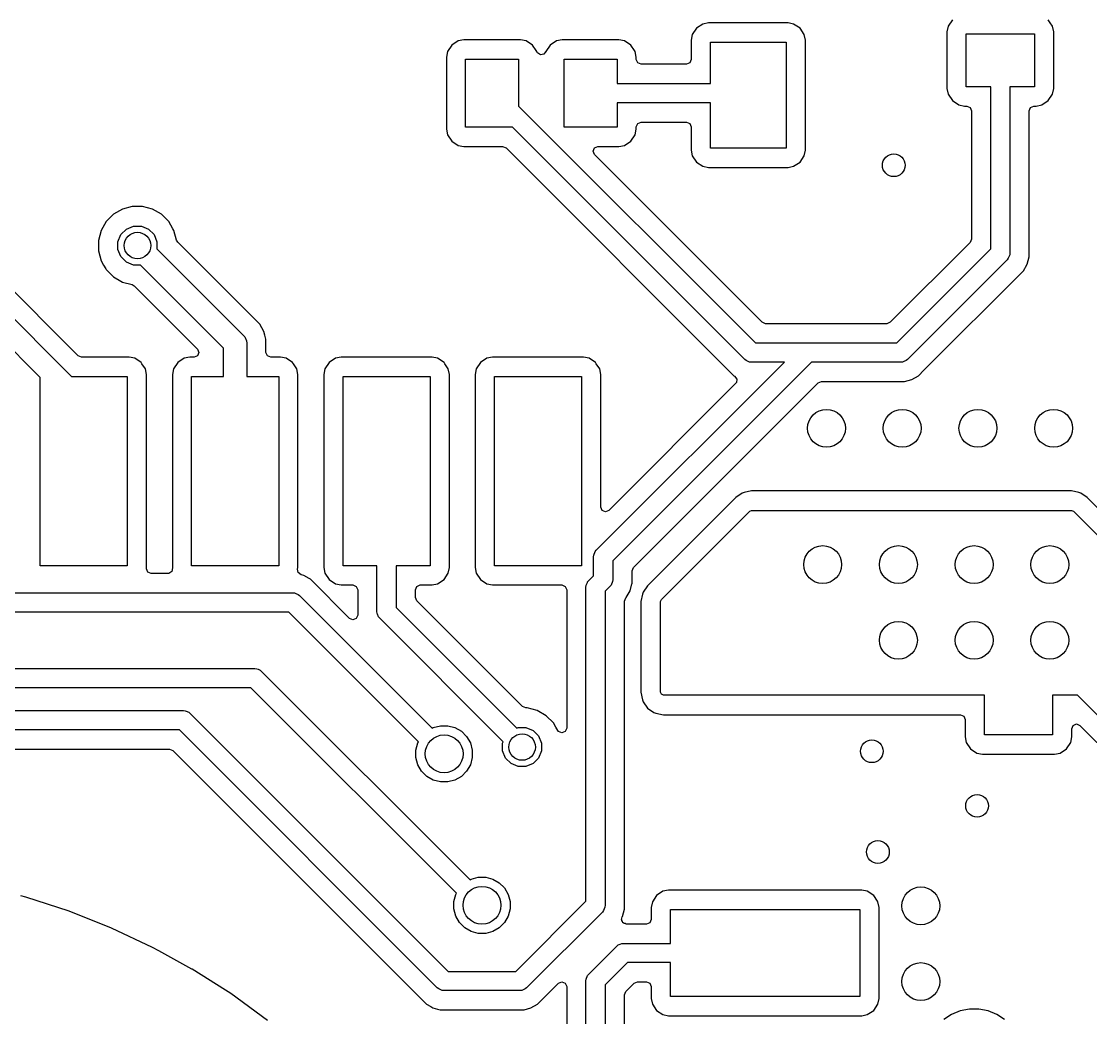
# Model space of a CAD drawing. Extents: x 97 to 200, y -158 to -52.
# Drawn here: x 141.67 to 155.79, y -74.89 to -61.73 of the extents above; entities that cross this region are included whole.
import ezdxf

# ---------------------------------------------------------------- set-up
doc = ezdxf.new("R2010")
doc.units = 0
doc.layers.add('BLACK', color=7, linetype='CONTINUOUS')

msp = doc.modelspace()

# ---------------------------------------------------------------- linework, layer by layer
at = {"layer": 'BLACK', "linetype": 'CONTINUOUS'}
for p, q in [((153.963615, -61.709115), (153.907366, -61.793297)), ((155.257378, -61.749215), (155.230584, -61.709115)), ((150.584615, -61.820115), (150.528366, -61.904297)), ((150.668796, -61.763867), (150.584615, -61.820115)), ((150.6688, -61.763865), (150.668796, -61.763867)), ((150.743031, -61.749101), (150.6688, -61.763865)), ((150.743035, -61.7491), (150.743031, -61.749101)), ((151.793167, -61.7491), (150.743035, -61.7491)), ((151.8674, -61.763865), (151.793167, -61.7491)), ((151.867402, -61.763866), (151.8674, -61.763865)), ((151.951584, -61.820115), (151.867402, -61.763866)), ((152.00651, -61.902317), (151.951584, -61.820115)), ((153.907365, -61.793299), (153.8926, -61.867532)), ((153.907366, -61.793297), (153.907365, -61.793299)), ((155.286834, -61.793299), (155.257378, -61.749215)), ((155.301599, -61.867534), (155.286834, -61.793299)), ((147.435796, -61.987867), (147.351615, -62.044115)), ((147.4358, -61.987865), (147.435796, -61.987867)), ((147.510031, -61.973101), (147.4358, -61.987865)), ((147.510035, -61.9731), (147.510031, -61.973101)), ((148.260167, -61.9731), (147.510035, -61.9731)), ((148.3344, -61.987865), (148.260167, -61.9731)), ((148.334402, -61.987866), (148.3344, -61.987865)), ((148.418584, -62.044115), (148.334402, -61.987866)), ((148.735796, -61.987867), (148.651615, -62.044115)), ((148.7358, -61.987865), (148.735796, -61.987867)), ((148.810031, -61.973101), (148.7358, -61.987865)), ((148.810035, -61.9731), (148.810031, -61.973101)), ((149.560167, -61.9731), (148.810035, -61.9731)), ((149.6344, -61.987865), (149.560167, -61.9731)), ((149.634402, -61.987866), (149.6344, -61.987865)), ((149.718584, -62.044115), (149.634402, -61.987866)), ((150.528365, -61.904299), (150.5136, -61.978532)), ((150.5136, -61.978532), (150.5136, -62.2336)), ((150.528366, -61.904297), (150.528365, -61.904299)), ((152.007834, -61.904299), (152.00651, -61.902317)), ((152.022599, -61.978534), (152.007834, -61.904299)), ((152.0226, -63.428667), (152.022599, -61.978534)), ((153.8926, -61.867532), (153.8926, -62.617664)), ((154.1471, -62.5926), (154.1471, -61.8926)), ((154.1471, -61.8926), (155.0471, -61.8926)), ((155.0471, -61.8926), (155.0471, -62.5926)), ((155.3016, -62.617667), (155.301599, -61.867534)), ((147.295365, -62.128299), (147.2806, -62.202532)), ((147.295366, -62.128297), (147.295365, -62.128299)), ((147.351615, -62.044115), (147.295366, -62.128297)), ((148.464757, -62.113218), (148.418584, -62.044115)), ((148.474834, -62.128299), (148.464757, -62.113218)), ((148.474834, -62.1283), (148.474834, -62.128299)), ((148.477188, -62.133984), (148.474834, -62.1283)), ((148.478142, -62.133588), (148.477188, -62.133984)), ((148.483096, -62.145582), (148.478142, -62.133588)), ((148.589982, -62.13273), (148.569768, -62.162916)), ((148.593011, -62.133985), (148.589982, -62.13273)), ((148.595366, -62.128297), (148.593011, -62.133985)), ((148.651615, -62.044115), (148.595366, -62.128297)), ((149.764757, -62.113218), (149.718584, -62.044115)), ((149.774834, -62.128299), (149.764757, -62.113218)), ((149.789599, -62.202533), (149.774834, -62.128299)), ((150.7681, -62.5506), (150.7681, -62.0036)), ((150.7681, -62.0036), (151.7681, -62.0036)), ((151.7681, -62.0036), (151.7681, -63.4036)), ((147.2806, -62.202532), (147.2806, -63.152664)), ((147.5351, -63.1276), (147.5351, -62.2276)), ((147.5351, -62.2276), (148.2351, -62.2276)), ((148.2351, -62.2276), (148.2351, -62.847994)), ((148.522842, -62.172199), (148.483096, -62.145582)), ((148.569768, -62.162916), (148.522842, -62.172199)), ((148.8351, -63.1276), (148.8351, -62.2276)), ((148.8351, -62.2276), (149.5351, -62.2276)), ((149.5351, -62.2276), (149.5351, -62.5506)), ((149.789599, -62.202535), (149.789599, -62.202533)), ((149.789599, -62.2336), (149.789599, -62.202535)), ((149.807905, -62.277794), (149.789599, -62.2336)), ((150.5136, -62.2336), (150.495294, -62.277794)), ((149.852099, -62.2961), (149.807905, -62.277794)), ((150.4511, -62.2961), (149.852099, -62.2961)), ((150.495294, -62.277794), (150.4511, -62.2961)), ((149.5351, -62.5506), (150.7681, -62.5506)), ((153.8926, -62.617664), (153.892601, -62.617668)), ((153.892601, -62.617668), (153.907365, -62.691899)), ((153.907365, -62.691899), (153.907367, -62.691903)), ((153.907367, -62.691903), (153.963615, -62.776084)), ((154.4701, -62.5926), (154.1471, -62.5926)), ((154.4701, -64.734994), (154.4701, -62.5926)), ((155.0471, -62.5926), (154.7241, -62.5926)), ((154.7241, -62.5926), (154.7241, -64.7876)), ((155.230584, -62.776084), (155.286834, -62.691901)), ((155.286834, -62.691901), (155.3016, -62.617667)), ((150.7681, -62.8046), (149.5351, -62.8046)), ((149.5351, -62.8046), (149.5351, -63.1276)), ((150.7681, -63.4036), (150.7681, -62.8046)), ((153.963615, -62.776084), (154.047797, -62.832333)), ((154.047797, -62.832333), (154.047799, -62.832334)), ((154.047799, -62.832334), (154.122033, -62.8471)), ((155.072166, -62.847099), (155.146401, -62.832334)), ((155.146401, -62.832334), (155.230584, -62.776084)), ((148.2351, -62.847994), (151.363705, -65.9766)), ((154.122033, -62.8471), (154.153099, -62.847099)), ((154.153099, -62.847099), (154.197293, -62.865404)), ((154.197293, -62.865404), (154.2156, -62.909597)), ((154.2156, -62.909597), (154.2156, -64.603689)), ((154.9786, -62.909599), (154.996906, -62.865405)), ((154.9786, -64.837825), (154.9786, -62.909599)), ((154.996906, -62.865405), (155.0411, -62.847099)), ((155.0411, -62.847099), (155.072165, -62.847099)), ((155.072165, -62.847099), (155.072166, -62.847099)), ((149.7896, -63.1216), (149.807906, -63.077406)), ((149.7896, -63.152667), (149.7896, -63.1216)), ((149.807906, -63.077406), (149.8521, -63.0591)), ((149.8521, -63.0591), (150.451101, -63.0591)), ((150.451101, -63.0591), (150.495295, -63.077406)), ((150.495295, -63.077406), (150.513601, -63.1216)), ((150.513601, -63.1216), (150.513601, -63.428668)), ((147.2806, -63.152664), (147.280601, -63.152668)), ((147.280601, -63.152668), (147.295365, -63.226899)), ((147.295365, -63.226899), (147.295367, -63.226903)), ((147.295367, -63.226903), (147.351615, -63.311084)), ((148.155494, -63.1276), (147.5351, -63.1276)), ((151.221298, -66.193403), (148.155494, -63.1276)), ((149.5351, -63.1276), (148.8351, -63.1276)), ((149.718584, -63.311084), (149.774834, -63.226901)), ((149.774834, -63.226901), (149.7896, -63.152667)), ((147.351615, -63.311084), (147.435797, -63.367333)), ((147.435797, -63.367333), (147.435799, -63.367334)), ((147.435799, -63.367334), (147.510033, -63.3821)), ((147.510033, -63.3821), (148.024188, -63.382099)), ((148.024188, -63.382099), (148.068382, -63.400405)), ((148.068382, -63.400405), (151.076847, -66.408871)), ((149.21751, -63.444599), (149.235816, -63.400405)), ((149.235816, -63.400405), (149.28001, -63.382099)), ((149.28001, -63.382099), (149.560165, -63.382099)), ((149.560165, -63.382099), (149.560166, -63.382099)), ((149.560166, -63.382099), (149.634401, -63.367334)), ((149.634401, -63.367334), (149.718584, -63.311084)), ((151.7681, -63.4036), (150.7681, -63.4036)), ((149.235816, -63.488793), (149.21751, -63.444599)), ((151.450817, -65.703794), (149.235816, -63.488793)), ((150.513601, -63.428668), (150.528365, -63.502899)), ((150.528365, -63.502899), (150.528367, -63.502903)), ((150.528367, -63.502903), (150.584615, -63.587084)), ((151.951584, -63.587084), (152.007834, -63.502901)), ((152.007834, -63.502901), (152.0226, -63.428667)), ((150.584615, -63.587084), (150.668797, -63.643333)), ((150.668797, -63.643333), (150.668799, -63.643334)), ((150.668799, -63.643334), (150.743033, -63.6581)), ((150.743033, -63.6581), (151.793166, -63.658099)), ((151.793166, -63.658099), (151.867401, -63.643334)), ((151.867401, -63.643334), (151.951584, -63.587084)), ((142.418738, -66.145794), (140.387344, -64.1144)), ((143.001546, -64.208332), (142.883653, -64.276398)), ((143.001548, -64.208332), (143.001546, -64.208332)), ((143.133031, -64.1731), (143.001548, -64.208332)), ((143.133036, -64.1731), (143.133031, -64.1731)), ((143.269164, -64.1731), (143.133036, -64.1731)), ((143.269168, -64.1731), (143.269164, -64.1731)), ((143.400652, -64.208332), (143.269168, -64.1731)), ((143.400653, -64.208332), (143.400652, -64.208332)), ((143.400654, -64.208333), (143.400653, -64.208332)), ((143.518545, -64.276397), (143.400654, -64.208333)), ((140.245263, -64.332237), (142.331626, -66.4186)), ((142.787398, -64.372653), (142.719332, -64.490546)), ((142.787401, -64.372649), (142.787398, -64.372653)), ((142.883649, -64.276401), (142.787401, -64.372649)), ((142.883653, -64.276398), (142.883649, -64.276401)), ((143.518546, -64.276398), (143.518545, -64.276397)), ((143.51855, -64.276401), (143.518546, -64.276398)), ((143.614798, -64.372649), (143.51855, -64.276401)), ((143.614801, -64.372653), (143.614798, -64.372649)), ((143.614803, -64.372655), (143.614801, -64.372653)), ((143.66967, -64.467688), (143.614803, -64.372655)), ((142.719332, -64.490548), (142.6841, -64.622031)), ((142.719332, -64.490546), (142.719332, -64.490548)), ((142.982839, -64.544263), (143.055263, -64.471839)), ((143.055263, -64.471839), (143.149889, -64.432644)), ((143.149889, -64.432644), (143.252311, -64.432644)), ((143.252311, -64.432644), (143.346937, -64.471839)), ((143.346937, -64.471839), (143.419361, -64.544263)), ((143.682867, -64.490546), (143.66967, -64.467688)), ((143.682868, -64.490549), (143.682867, -64.490546)), ((143.717287, -64.619001), (143.682868, -64.490549)), ((141.9161, -66.434126), (140.074374, -64.5924)), ((142.6841, -64.622031), (142.6841, -64.758168)), ((142.943644, -64.638889), (142.982839, -64.544263)), ((142.943644, -64.741311), (142.943644, -64.638889)), ((143.419361, -64.544263), (143.458556, -64.638889)), ((143.458556, -64.638889), (143.458556, -64.73203)), ((143.733463, -64.647019), (143.717287, -64.619001)), ((144.740942, -65.654499), (143.733463, -64.647019)), ((154.197294, -64.647883), (153.141383, -65.703794)), ((154.2156, -64.603689), (154.197294, -64.647883)), ((142.6841, -64.758168), (142.719332, -64.889651)), ((142.982839, -64.835937), (142.943644, -64.741311)), ((143.458556, -64.73203), (144.598863, -65.872337)), ((153.228494, -65.9766), (154.4701, -64.734994)), ((154.72166, -64.812376), (154.702697, -64.858157)), ((154.7241, -64.7876), (154.72166, -64.812376)), ((142.719332, -64.889651), (142.719332, -64.889653)), ((142.719332, -64.889653), (142.753075, -64.948098)), ((142.753075, -64.948098), (142.782055, -64.998293)), ((143.055263, -64.908361), (142.982839, -64.835937)), ((143.149889, -64.947556), (143.055263, -64.908361)), ((143.24303, -64.947556), (143.149889, -64.947556)), ((144.3387, -66.043226), (143.24303, -64.947556)), ((154.686903, -64.877403), (153.370903, -66.193403)), ((154.702696, -64.858158), (154.686903, -64.877403)), ((154.702697, -64.858157), (154.702696, -64.858158)), ((154.930388, -64.973328), (154.952601, -64.934854)), ((154.952601, -64.934854), (154.9786, -64.837825)), ((142.782055, -64.998293), (142.787398, -65.007546)), ((142.787398, -65.007546), (142.787401, -65.00755)), ((142.787401, -65.00755), (142.883649, -65.103798)), ((153.586376, -66.337847), (154.902376, -65.021847)), ((154.902376, -65.021847), (154.918839, -64.993333)), ((154.918839, -64.993333), (154.919283, -64.992564)), ((154.919283, -64.992564), (154.930388, -64.973328)), ((142.883649, -65.103798), (142.883653, -65.103801)), ((142.883653, -65.103801), (142.883655, -65.103803)), ((142.883655, -65.103803), (142.980299, -65.1596)), ((142.980299, -65.1596), (143.001546, -65.171867)), ((143.001546, -65.171867), (143.001549, -65.171868)), ((143.001549, -65.171868), (143.130001, -65.206287)), ((143.130001, -65.206287), (143.158019, -65.222463)), ((143.158019, -65.222463), (143.609656, -65.6741)), ((144.816701, -65.730258), (144.740942, -65.654499)), ((143.609656, -65.6741), (143.992963, -66.057406)), ((144.87027, -65.823043), (144.816701, -65.730258)), ((151.495011, -65.7221), (151.450817, -65.703794)), ((152.000871, -65.7221), (151.495011, -65.7221)), ((152.000875, -65.722099), (152.000871, -65.7221)), ((152.101325, -65.722099), (152.000875, -65.722099)), ((152.101329, -65.7221), (152.101325, -65.722099)), ((153.097189, -65.7221), (152.101329, -65.7221)), ((153.141383, -65.703794), (153.097189, -65.7221)), ((144.598863, -65.872337), (144.617816, -65.895431)), ((144.617816, -65.895431), (144.640572, -65.950368)), ((144.883263, -65.871535), (144.87027, -65.823043)), ((144.897999, -65.926525), (144.883263, -65.871535)), ((144.898, -65.926531), (144.897999, -65.926525)), ((144.898, -66.1016), (144.898, -65.926531)), ((143.992963, -66.057406), (144.011269, -66.1016)), ((144.3387, -66.4186), (144.3387, -66.043226)), ((144.640572, -65.950368), (144.6435, -65.9801)), ((144.6435, -65.9801), (144.6435, -66.4186)), ((151.363705, -65.9766), (152.0511, -65.9766)), ((152.0511, -65.9766), (153.228494, -65.9766)), ((142.462932, -66.1641), (142.418738, -66.145794)), ((143.091167, -66.1641), (142.462932, -66.1641)), ((143.1654, -66.178865), (143.091167, -66.1641)), ((143.165402, -66.178866), (143.1654, -66.178865)), ((143.249584, -66.235115), (143.165402, -66.178866)), ((143.816796, -66.178867), (143.732615, -66.235115)), ((143.8168, -66.178865), (143.816796, -66.178867)), ((143.891031, -66.164101), (143.8168, -66.178865)), ((143.891036, -66.1641), (143.891031, -66.164101)), ((143.94877, -66.1641), (143.891036, -66.1641)), ((143.992963, -66.145794), (143.94877, -66.1641)), ((144.011269, -66.1016), (143.992963, -66.145794)), ((144.916306, -66.145794), (144.898, -66.1016)), ((144.9605, -66.1641), (144.916306, -66.145794)), ((145.091167, -66.1641), (144.9605, -66.1641)), ((145.1654, -66.178865), (145.091167, -66.1641)), ((145.165402, -66.178866), (145.1654, -66.178865)), ((145.249584, -66.235115), (145.165402, -66.178866)), ((145.816796, -66.178867), (145.732615, -66.235115)), ((145.8168, -66.178865), (145.816796, -66.178867)), ((145.891031, -66.164101), (145.8168, -66.178865)), ((145.891035, -66.1641), (145.891031, -66.164101)), ((147.091167, -66.1641), (145.891035, -66.1641)), ((147.1654, -66.178865), (147.091167, -66.1641)), ((147.165402, -66.178866), (147.1654, -66.178865)), ((147.249584, -66.235115), (147.165402, -66.178866)), ((147.816796, -66.178867), (147.732615, -66.235115)), ((147.8168, -66.178865), (147.816796, -66.178867)), ((147.891031, -66.164101), (147.8168, -66.178865)), ((147.891035, -66.1641), (147.891031, -66.164101)), ((149.091167, -66.1641), (147.891035, -66.1641)), ((149.1654, -66.178865), (149.091167, -66.1641)), ((149.165402, -66.178866), (149.1654, -66.178865)), ((149.249584, -66.235115), (149.165402, -66.178866)), ((149.261297, -68.713797), (151.744495, -66.2306)), ((152.103705, -66.2306), (149.4781, -68.856205)), ((151.240542, -66.209197), (151.221298, -66.193403)), ((151.286323, -66.22816), (151.240542, -66.209197)), ((151.286324, -66.22816), (151.286323, -66.22816)), ((151.3111, -66.2306), (151.286324, -66.22816)), ((151.744495, -66.2306), (151.3111, -66.2306)), ((153.2811, -66.2306), (152.103705, -66.2306)), ((153.305876, -66.22816), (153.2811, -66.2306)), ((153.305877, -66.22816), (153.305876, -66.22816)), ((153.32484, -66.220304), (153.305877, -66.22816)), ((153.351657, -66.209197), (153.32484, -66.220304)), ((153.351658, -66.209196), (153.351657, -66.209197)), ((153.370903, -66.193403), (153.351658, -66.209196)), ((143.260469, -66.251406), (143.249584, -66.235115)), ((143.305834, -66.319299), (143.260469, -66.251406)), ((143.320599, -66.393534), (143.305834, -66.319299)), ((143.676365, -66.319299), (143.6616, -66.393532)), ((143.676366, -66.319297), (143.676365, -66.319299)), ((143.732615, -66.235115), (143.676366, -66.319297)), ((145.260469, -66.251406), (145.249584, -66.235115)), ((145.305834, -66.319299), (145.260469, -66.251406)), ((145.320599, -66.393534), (145.305834, -66.319299)), ((145.676365, -66.319299), (145.6616, -66.393532)), ((145.676366, -66.319297), (145.676365, -66.319299)), ((145.732615, -66.235115), (145.676366, -66.319297)), ((147.260469, -66.251406), (147.249584, -66.235115)), ((147.305834, -66.319299), (147.260469, -66.251406)), ((147.320599, -66.393534), (147.305834, -66.319299)), ((147.676365, -66.319299), (147.6616, -66.393532)), ((147.676366, -66.319297), (147.676365, -66.319299)), ((147.732615, -66.235115), (147.676366, -66.319297)), ((149.260469, -66.251406), (149.249584, -66.235115)), ((149.305834, -66.319299), (149.260469, -66.251406)), ((149.320599, -66.393533), (149.305834, -66.319299)), ((153.515347, -66.408876), (153.586376, -66.337847)), ((141.9161, -68.9186), (141.9161, -66.434126)), ((142.331626, -66.4186), (143.0661, -66.4186)), ((143.0661, -66.4186), (143.0661, -68.9186)), ((143.3206, -68.943667), (143.320599, -66.393534)), ((143.6616, -66.393532), (143.6616, -68.943662)), ((143.9161, -68.9186), (143.9161, -66.4186)), ((143.9161, -66.4186), (144.3387, -66.4186)), ((144.6435, -66.4186), (145.0661, -66.4186)), ((145.0661, -66.4186), (145.0661, -68.9186)), ((145.3206, -68.943667), (145.320599, -66.393534)), ((145.6616, -66.393532), (145.6616, -68.943664)), ((145.9161, -68.9186), (145.9161, -66.4186)), ((145.9161, -66.4186), (147.0661, -66.4186)), ((147.0661, -66.4186), (147.0661, -68.9186)), ((147.3206, -68.943667), (147.320599, -66.393534)), ((147.6616, -66.393532), (147.6616, -68.943664)), ((147.9161, -68.9186), (147.9161, -66.4186)), ((147.9161, -66.4186), (149.0661, -66.4186)), ((149.0661, -66.4186), (149.0661, -68.9186)), ((149.320599, -66.393535), (149.320599, -66.393533)), ((149.320599, -68.143689), (149.320599, -66.393535)), ((151.101324, -66.513851), (149.427293, -68.187883)), ((149.750906, -68.943317), (152.190817, -66.503406)), ((151.076847, -66.408871), (151.076851, -66.408874)), ((151.076851, -66.408874), (151.076853, -66.408876)), ((151.076853, -66.408876), (151.088379, -66.415531)), ((151.088379, -66.415531), (151.1175, -66.453479)), ((151.111257, -66.500906), (151.101324, -66.513851)), ((151.1175, -66.453479), (151.111257, -66.500906)), ((152.190817, -66.503406), (152.235011, -66.4851)), ((152.235011, -66.4851), (153.331324, -66.4851)), ((153.331324, -66.4851), (153.331325, -66.4851)), ((153.331325, -66.4851), (153.428354, -66.459101)), ((153.428354, -66.459101), (153.515347, -66.408876)), ((151.103177, -68.016771), (149.93727, -69.182678)), ((151.187366, -67.960518), (151.103177, -68.016771)), ((151.188088, -67.960164), (151.187366, -67.960518)), ((151.189413, -67.95967), (151.188088, -67.960164)), ((151.213599, -67.949652), (151.189413, -67.95967)), ((151.312904, -67.9299), (151.213599, -67.949652)), ((151.312905, -67.9299), (151.312904, -67.9299)), ((155.536295, -67.9299), (151.312905, -67.9299)), ((155.635598, -67.949652), (155.536295, -67.9299)), ((155.661832, -67.960518), (155.635598, -67.949652)), ((155.746015, -68.016765), (155.661832, -67.960518)), ((155.746021, -68.01677), (155.746015, -68.016765)), ((160.820878, -73.091627), (155.746021, -68.01677)), ((149.338905, -68.187883), (149.320599, -68.143689)), ((149.383099, -68.206189), (149.338905, -68.187883)), ((149.427293, -68.187883), (149.383099, -68.206189)), ((150.120766, -69.366171), (151.286671, -68.200266)), ((151.286671, -68.200266), (151.312905, -68.1894)), ((151.312905, -68.1894), (155.536295, -68.1894)), ((155.536295, -68.1894), (155.562529, -68.200266)), ((155.562529, -68.200266), (160.919434, -73.557171)), ((149.22654, -68.778824), (149.245503, -68.733043)), ((149.245503, -68.733043), (149.245504, -68.733042)), ((149.245504, -68.733042), (149.261297, -68.713797)), ((149.2241, -68.8036), (149.22654, -68.778824)), ((149.2241, -69.050994), (149.2241, -68.8036)), ((149.4781, -68.856205), (149.4781, -69.1036)), ((143.0661, -68.9186), (141.9161, -68.9186)), ((143.318655, -68.9596), (143.319856, -68.947406)), ((143.336961, -69.003794), (143.318655, -68.9596)), ((143.319856, -68.947406), (143.3206, -68.943667)), ((143.381155, -69.0221), (143.336961, -69.003794)), ((143.601046, -69.0221), (143.381155, -69.0221)), ((143.613237, -69.0209), (143.601046, -69.0221)), ((143.653012, -68.994325), (143.613237, -69.0209)), ((143.662345, -68.94741), (143.653012, -68.994325)), ((143.6616, -68.943662), (143.661601, -68.943666)), ((143.661601, -68.943666), (143.662345, -68.94741)), ((145.0661, -68.9186), (143.9161, -68.9186)), ((145.316232, -68.965623), (145.3206, -68.943667)), ((145.323405, -69.009065), (145.316232, -68.965623)), ((145.361355, -69.038185), (145.323405, -69.009065)), ((145.39835, -69.048097), (145.361355, -69.038185)), ((145.398352, -69.048098), (145.39835, -69.048097)), ((145.398354, -69.048099), (145.398352, -69.048098)), ((145.468338, -69.088504), (145.398354, -69.048099)), ((145.6616, -68.943664), (145.661601, -68.943668)), ((145.661601, -68.943668), (145.676365, -69.017899)), ((145.676365, -69.017899), (145.676367, -69.017903)), ((145.676367, -69.017903), (145.732615, -69.102084)), ((146.3641, -68.9186), (145.9161, -68.9186)), ((146.3641, -69.5236), (146.3641, -68.9186)), ((147.0661, -68.9186), (146.6181, -68.9186)), ((146.6181, -68.9186), (146.6181, -69.470994)), ((147.249584, -69.102084), (147.305834, -69.017901)), ((147.305834, -69.017901), (147.3206, -68.943667)), ((147.6616, -68.943664), (147.661601, -68.943668)), ((147.661601, -68.943668), (147.676365, -69.017899)), ((147.676365, -69.017899), (147.676367, -69.017903)), ((147.676367, -69.017903), (147.732615, -69.102084)), ((149.0661, -68.9186), (147.9161, -68.9186)), ((149.161297, -69.113797), (149.2241, -69.050994)), ((149.7326, -68.987511), (149.750906, -68.943317)), ((149.7326, -69.153823), (149.7326, -68.987511)), ((145.485347, -69.098324), (145.468338, -69.088504)), ((146.002906, -69.615883), (145.485347, -69.098324)), ((145.732615, -69.102084), (145.816797, -69.158333)), ((145.816797, -69.158333), (145.816799, -69.158334)), ((145.816799, -69.158334), (145.891033, -69.1731)), ((145.891033, -69.1731), (146.0471, -69.173099)), ((146.0471, -69.173099), (146.091294, -69.191405)), ((146.091294, -69.191405), (146.1096, -69.235599)), ((146.8726, -69.235599), (146.890906, -69.191405)), ((146.890906, -69.191405), (146.9351, -69.173099)), ((146.9351, -69.173099), (147.091165, -69.173099)), ((147.091165, -69.173099), (147.091166, -69.173099)), ((147.091166, -69.173099), (147.165401, -69.158334)), ((147.165401, -69.158334), (147.249584, -69.102084)), ((147.732615, -69.102084), (147.816797, -69.158333)), ((147.816797, -69.158333), (147.816799, -69.158334)), ((147.816799, -69.158334), (147.891033, -69.1731)), ((147.891033, -69.1731), (148.8071, -69.173099)), ((148.8071, -69.173099), (148.851294, -69.191405)), ((148.851294, -69.191405), (148.8696, -69.235599)), ((149.1241, -69.2036), (149.12654, -69.178824)), ((149.12654, -69.178824), (149.128473, -69.174158)), ((149.128473, -69.174158), (149.143148, -69.138729)), ((149.143148, -69.138729), (149.145503, -69.133043)), ((149.145503, -69.133043), (149.145504, -69.133042)), ((149.145504, -69.133042), (149.161297, -69.113797)), ((149.440902, -69.193403), (149.3781, -69.256205)), ((149.456696, -69.174158), (149.440902, -69.193403)), ((149.456697, -69.174157), (149.456696, -69.174158)), ((149.47566, -69.128376), (149.456697, -69.174157)), ((149.4781, -69.1036), (149.47566, -69.128376)), ((149.706601, -69.250854), (149.731924, -69.156348)), ((149.731924, -69.156348), (149.732599, -69.153829)), ((149.732599, -69.153829), (149.7326, -69.153823)), ((149.937265, -69.182684), (149.881018, -69.266867)), ((149.93727, -69.182678), (149.937265, -69.182684)), ((121.006894, -69.2766), (145.2511, -69.2766)), ((145.2511, -69.2766), (145.275876, -69.27904)), ((145.275876, -69.27904), (145.275877, -69.27904)), ((145.275877, -69.27904), (145.294526, -69.286765)), ((145.294526, -69.286765), (145.321657, -69.298003)), ((145.321657, -69.298003), (145.321658, -69.298004)), ((145.321658, -69.298004), (145.340903, -69.313797)), ((145.340903, -69.313797), (147.092794, -71.065689)), ((146.1096, -69.235599), (146.1096, -69.571689)), ((146.8726, -69.339689), (146.8726, -69.235599)), ((148.8696, -69.235599), (148.8696, -71.065659)), ((149.1241, -73.350994), (149.1241, -69.2036)), ((149.3781, -69.256205), (149.3781, -73.4036)), ((149.650906, -69.343317), (149.656376, -69.337847)), ((149.656376, -69.337847), (149.706601, -69.250854)), ((149.870152, -69.293101), (149.8504, -69.392404)), ((149.881018, -69.266867), (149.870152, -69.293101)), ((146.6181, -69.470994), (148.211051, -71.063946)), ((146.890906, -69.383883), (146.8726, -69.339689)), ((148.285316, -70.778294), (146.890906, -69.383883)), ((149.6326, -69.387511), (149.650906, -69.343317)), ((149.6326, -73.349533), (149.6326, -69.387511)), ((149.8504, -69.392404), (149.8504, -70.5907)), ((150.1099, -69.392405), (150.120766, -69.366171)), ((150.1099, -70.5907), (150.1099, -69.392405)), ((145.198494, -69.5306), (121.102892, -69.5306)), ((146.913189, -71.245294), (145.198494, -69.5306)), ((146.0471, -69.634189), (146.002906, -69.615883)), ((146.091294, -69.615883), (146.0471, -69.634189)), ((146.1096, -69.571689), (146.091294, -69.615883)), ((146.36654, -69.548376), (146.3641, -69.5236)), ((146.36654, -69.548377), (146.36654, -69.548376)), ((146.370172, -69.557145), (146.36654, -69.548377)), ((146.385503, -69.594157), (146.370172, -69.557145)), ((146.385504, -69.594158), (146.385503, -69.594157)), ((146.401297, -69.613403), (146.385504, -69.594158)), ((148.031446, -71.243551), (146.401297, -69.613403)), ((122.331978, -70.2766), (144.7511, -70.2766)), ((144.7511, -70.2766), (144.775876, -70.27904)), ((144.775876, -70.27904), (144.775877, -70.27904)), ((144.775877, -70.27904), (144.79484, -70.286895)), ((144.79484, -70.286895), (144.821657, -70.298003)), ((144.821657, -70.298003), (144.821658, -70.298004)), ((144.821658, -70.298004), (144.840903, -70.313797)), ((144.840903, -70.313797), (147.592794, -73.065689)), ((144.698494, -70.5306), (122.331978, -70.5306)), ((147.413189, -73.245294), (144.698494, -70.5306)), ((149.8504, -70.5907), (149.870152, -70.690003)), ((150.120766, -70.616934), (150.1099, -70.5907)), ((149.870152, -70.690003), (149.881015, -70.71623)), ((149.881015, -70.71623), (149.881021, -70.716245)), ((149.881021, -70.716245), (149.881023, -70.716247)), ((149.881023, -70.716247), (149.937275, -70.800431)), ((150.147, -70.6278), (150.120766, -70.616934)), ((154.3871, -70.6278), (150.147, -70.6278)), ((154.3871, -71.1546), (154.3871, -70.6278)), ((155.615535, -70.6278), (155.2871, -70.6278)), ((155.2871, -70.6278), (155.2871, -71.1546)), ((155.615536, -70.6278), (155.615535, -70.6278)), ((159.3809, -74.393164), (155.615536, -70.6278)), ((126.22, -70.833), (143.8075, -70.833)), ((143.8075, -70.833), (143.832276, -70.83544)), ((143.832276, -70.83544), (143.832277, -70.83544)), ((143.832277, -70.83544), (143.843285, -70.84)), ((143.843285, -70.84), (143.878057, -70.854403)), ((143.878057, -70.854403), (143.878058, -70.854404)), ((143.878058, -70.854404), (143.897303, -70.870197)), ((143.897303, -70.870197), (147.303705, -74.2766)), ((148.32951, -70.7966), (148.285316, -70.778294)), ((148.349164, -70.7966), (148.32951, -70.7966)), ((148.349168, -70.7966), (148.349164, -70.7966)), ((148.480652, -70.831832), (148.349168, -70.7966)), ((148.480653, -70.831832), (148.480652, -70.831832)), ((148.480654, -70.831833), (148.480653, -70.831832)), ((148.598545, -70.899897), (148.480654, -70.831833)), ((149.937275, -70.800431), (150.021463, -70.856682)), ((150.021463, -70.856682), (150.047697, -70.867548)), ((150.047697, -70.867548), (150.147, -70.8873)), ((150.147, -70.8873), (154.070101, -70.8873)), ((154.070101, -70.8873), (154.114295, -70.905606)), ((147.107594, -71.057145), (147.202153, -71.031808)), ((147.202153, -71.031808), (147.300047, -71.031808)), ((147.300047, -71.031808), (147.394606, -71.057145)), ((148.598546, -70.899898), (148.598545, -70.899897)), ((148.59855, -70.899901), (148.598546, -70.899898)), ((148.694798, -70.996149), (148.59855, -70.899901)), ((148.694801, -70.996153), (148.694798, -70.996149)), ((148.694803, -70.996155), (148.694801, -70.996153)), ((148.727566, -71.052903), (148.694803, -70.996155)), ((154.114295, -70.905606), (154.132601, -70.9498)), ((154.132601, -70.9498), (154.132601, -71.179668)), ((155.541599, -71.071738), (155.559904, -71.027545)), ((155.559904, -71.027545), (155.604098, -71.009239)), ((155.604098, -71.009239), (155.648291, -71.027543)), ((155.648291, -71.027543), (155.648293, -71.027545)), ((155.648293, -71.027545), (159.103094, -74.482346)), ((143.754894, -71.087), (126.272606, -71.087)), ((147.161298, -74.493403), (143.754894, -71.087)), ((147.092794, -71.065689), (147.107594, -71.057145)), ((147.394606, -71.057145), (147.479386, -71.106092)), ((147.479386, -71.106092), (147.548608, -71.175314)), ((148.211051, -71.063946), (148.229889, -71.056144)), ((148.229889, -71.056144), (148.332311, -71.056144)), ((148.332311, -71.056144), (148.426937, -71.095339)), ((148.426937, -71.095339), (148.499361, -71.167763)), ((148.499361, -71.167763), (148.538556, -71.262389)), ((148.752973, -71.096909), (148.727566, -71.052903)), ((148.762906, -71.109853), (148.752973, -71.096909)), ((148.8071, -71.128159), (148.762906, -71.109853)), ((148.851294, -71.109853), (148.8071, -71.128159)), ((148.8696, -71.065659), (148.851294, -71.109853)), ((155.2871, -71.1546), (154.3871, -71.1546)), ((155.5416, -71.179667), (155.541599, -71.071738)), ((146.879308, -71.354653), (146.904645, -71.260094)), ((146.904645, -71.260094), (146.913189, -71.245294)), ((147.548608, -71.175314), (147.597555, -71.260094)), ((147.597555, -71.260094), (147.622892, -71.354653)), ((148.023644, -71.262389), (148.031446, -71.243551)), ((148.023644, -71.364811), (148.023644, -71.262389)), ((148.538556, -71.262389), (148.538556, -71.364811)), ((154.132601, -71.179668), (154.147365, -71.253899)), ((154.147365, -71.253899), (154.147367, -71.253903)), ((154.147367, -71.253903), (154.203615, -71.338084)), ((155.470584, -71.338084), (155.526834, -71.253901)), ((155.526834, -71.253901), (155.5416, -71.179667)), ((126.403911, -71.3415), (143.623589, -71.3415)), ((143.623589, -71.3415), (143.667783, -71.359806)), ((143.667783, -71.359806), (147.016847, -74.708871)), ((146.879308, -71.452547), (146.879308, -71.354653)), ((146.904645, -71.547106), (146.879308, -71.452547)), ((147.622892, -71.452547), (147.597555, -71.547106)), ((147.622892, -71.354653), (147.622892, -71.452547)), ((148.062839, -71.459437), (148.023644, -71.364811)), ((148.538556, -71.364811), (148.499361, -71.459437)), ((154.203615, -71.338084), (154.287797, -71.394333)), ((154.287797, -71.394333), (154.287799, -71.394334)), ((154.287799, -71.394334), (154.362033, -71.4091)), ((154.362033, -71.4091), (155.312166, -71.409099)), ((155.312166, -71.409099), (155.386401, -71.394334)), ((155.386401, -71.394334), (155.470584, -71.338084)), ((146.953592, -71.631886), (146.904645, -71.547106)), ((147.597555, -71.547106), (147.548608, -71.631886)), ((148.135263, -71.531861), (148.062839, -71.459437)), ((148.229889, -71.571056), (148.135263, -71.531861)), ((148.332311, -71.571056), (148.229889, -71.571056)), ((148.426937, -71.531861), (148.332311, -71.571056)), ((148.499361, -71.459437), (148.426937, -71.531861)), ((147.022814, -71.701108), (146.953592, -71.631886)), ((147.107594, -71.750055), (147.022814, -71.701108)), ((147.479386, -71.701108), (147.394606, -71.750055)), ((147.548608, -71.631886), (147.479386, -71.701108)), ((147.202153, -71.775392), (147.107594, -71.750055)), ((147.300047, -71.775392), (147.202153, -71.775392)), ((147.394606, -71.750055), (147.300047, -71.775392)), ((147.592794, -73.065689), (147.607594, -73.057145)), ((147.607594, -73.057145), (147.702153, -73.031808)), ((147.702153, -73.031808), (147.800047, -73.031808)), ((147.800047, -73.031808), (147.894606, -73.057145)), ((147.894606, -73.057145), (147.979386, -73.106092)), ((147.979386, -73.106092), (148.048608, -73.175314)), ((141.726919, -73.297786), (141.659778, -73.280547)), ((147.379308, -73.354653), (147.404645, -73.260094)), ((147.404645, -73.260094), (147.413189, -73.245294)), ((148.048608, -73.175314), (148.097555, -73.260094)), ((148.097555, -73.260094), (148.122892, -73.354653)), ((150.057615, -73.275115), (150.001366, -73.359297)), ((150.141796, -73.218867), (150.057615, -73.275115)), ((150.1418, -73.218865), (150.141796, -73.218867)), ((150.216031, -73.204101), (150.1418, -73.218865)), ((150.216035, -73.2041), (150.216031, -73.204101)), ((152.766167, -73.2041), (150.216035, -73.2041)), ((152.8404, -73.218865), (152.766167, -73.2041)), ((152.840402, -73.218866), (152.8404, -73.218865)), ((152.924584, -73.275115), (152.840402, -73.218866)), ((152.974321, -73.349551), (152.924584, -73.275115)), ((141.726922, -73.297787), (141.726919, -73.297786)), ((142.297804, -73.483277), (141.726922, -73.297787)), ((147.379308, -73.452547), (147.379308, -73.354653)), ((148.122892, -73.354653), (148.122892, -73.452547)), ((148.198494, -74.2766), (149.1241, -73.350994)), ((149.37566, -73.428377), (149.356697, -73.474158)), ((149.3781, -73.4036), (149.37566, -73.428376)), ((149.37566, -73.428376), (149.37566, -73.428377)), ((149.632601, -73.349551), (149.6326, -73.349533)), ((149.632601, -73.353375), (149.632601, -73.349551)), ((149.632601, -73.453825), (149.632601, -73.353375)), ((150.001365, -73.359299), (149.9866, -73.433532)), ((149.9866, -73.433532), (149.9866, -73.5896)), ((150.001366, -73.359297), (150.001365, -73.359299)), ((152.980834, -73.359299), (152.974321, -73.349551)), ((152.995599, -73.433534), (152.980834, -73.359299)), ((152.9956, -74.633667), (152.995599, -73.433534)), ((142.855928, -73.704253), (142.297804, -73.483277)), ((147.404645, -73.547106), (147.379308, -73.452547)), ((147.453592, -73.631886), (147.404645, -73.547106)), ((148.097555, -73.547106), (148.048608, -73.631886)), ((148.122892, -73.452547), (148.097555, -73.547106)), ((149.340903, -73.493402), (148.340903, -74.493403)), ((149.356697, -73.474158), (149.340903, -73.493402)), ((149.5939, -73.5896), (149.602267, -73.558361)), ((149.602267, -73.558361), (149.602295, -73.55831)), ((149.602295, -73.55831), (149.604958, -73.5537)), ((149.604958, -73.5537), (149.60496, -73.553697)), ((149.60496, -73.553697), (149.604961, -73.553697)), ((149.604961, -73.553697), (149.604962, -73.553691)), ((149.604962, -73.553691), (149.606602, -73.550853)), ((149.606602, -73.550853), (149.632601, -73.453825)), ((150.2411, -73.9066), (150.2411, -73.4586)), ((150.2411, -73.4586), (152.7411, -73.4586)), ((152.7411, -73.4586), (152.7411, -74.6086)), ((143.399068, -73.959835), (142.855928, -73.704253)), ((147.522814, -73.701108), (147.453592, -73.631886)), ((147.607594, -73.750055), (147.522814, -73.701108)), ((147.979386, -73.701108), (147.894606, -73.750055)), ((148.048608, -73.631886), (147.979386, -73.701108)), ((149.597135, -73.59741), (149.5939, -73.5896)), ((149.596033, -73.605788), (149.597135, -73.59741)), ((149.605964, -73.618725), (149.596033, -73.605788)), ((149.612206, -73.633794), (149.605964, -73.618725)), ((149.620014, -73.637028), (149.612206, -73.633794)), ((149.625161, -73.643733), (149.620014, -73.637028)), ((149.641332, -73.645858), (149.625161, -73.643733)), ((149.6564, -73.6521), (149.641332, -73.645858)), ((149.9241, -73.6521), (149.6564, -73.6521)), ((149.968294, -73.633794), (149.9241, -73.6521)), ((149.9866, -73.5896), (149.968294, -73.633794)), ((147.702153, -73.775392), (147.607594, -73.750055)), ((147.800047, -73.775392), (147.702153, -73.775392)), ((147.894606, -73.750055), (147.800047, -73.775392)), ((143.48438, -74.006736), (143.399068, -73.959835)), ((149.161297, -74.313797), (149.531297, -73.943797)), ((149.531297, -73.943797), (149.550542, -73.928004)), ((149.550542, -73.928004), (149.550543, -73.928003)), ((149.550543, -73.928003), (149.57736, -73.916895)), ((149.57736, -73.916895), (149.596323, -73.90904)), ((149.596323, -73.90904), (149.596324, -73.90904)), ((149.596324, -73.90904), (149.6211, -73.9066)), ((149.6211, -73.9066), (150.2411, -73.9066)), ((143.919135, -74.245745), (143.48438, -74.006736)), ((143.925105, -74.249027), (143.919135, -74.245745)), ((143.92512, -74.249036), (143.925105, -74.249027)), ((144.362396, -74.52654), (143.92512, -74.249036)), ((147.303705, -74.2766), (148.198494, -74.2766)), ((149.673706, -74.1606), (149.3781, -74.456206)), ((150.2411, -74.1606), (149.673706, -74.1606)), ((150.2411, -74.6086), (150.2411, -74.1606)), ((148.762906, -74.431316), (148.8071, -74.41301)), ((148.8071, -74.41301), (148.851294, -74.431316)), ((149.1241, -74.4036), (149.12654, -74.378824)), ((149.1241, -110.850994), (149.1241, -74.4036)), ((149.12654, -74.378824), (149.145503, -74.333043)), ((149.145503, -74.333043), (149.145504, -74.333042)), ((149.145504, -74.333042), (149.161297, -74.313797)), ((149.760817, -74.433406), (149.805011, -74.4151)), ((149.805011, -74.4151), (149.924101, -74.4151)), ((149.924101, -74.4151), (149.968295, -74.433406)), ((144.431928, -74.570666), (144.362396, -74.52654)), ((147.180542, -74.509197), (147.161298, -74.493403)), ((147.226323, -74.52816), (147.180542, -74.509197)), ((147.226324, -74.52816), (147.226323, -74.52816)), ((147.2511, -74.5306), (147.226324, -74.52816)), ((148.2511, -74.5306), (147.2511, -74.5306)), ((148.275876, -74.52816), (148.2511, -74.5306)), ((148.275877, -74.52816), (148.275876, -74.52816)), ((148.29484, -74.520304), (148.275877, -74.52816)), ((148.321657, -74.509197), (148.29484, -74.520304)), ((148.321658, -74.509196), (148.321657, -74.509197)), ((148.340903, -74.493403), (148.321658, -74.509196)), ((148.556376, -74.637846), (148.762906, -74.431316)), ((148.851294, -74.431316), (148.8696, -74.47551)), ((148.8696, -74.47551), (148.8696, -110.719689)), ((149.3781, -74.456206), (149.3781, -110.9036)), ((149.6326, -74.587511), (149.650906, -74.543317)), ((149.650906, -74.543317), (149.760817, -74.433406)), ((149.968295, -74.433406), (149.986601, -74.4776)), ((149.986601, -74.4776), (149.986601, -74.633668)), ((144.917559, -74.923498), (144.431928, -74.570666)), ((148.485347, -74.708876), (148.556376, -74.637847)), ((148.556376, -74.637847), (148.556376, -74.637846)), ((149.6326, -75.831689), (149.6326, -74.587511)), ((149.986601, -74.633668), (150.001365, -74.707899)), ((152.7411, -74.6086), (150.2411, -74.6086)), ((152.980834, -74.707901), (152.9956, -74.633667)), ((147.016847, -74.708871), (147.016851, -74.708874)), ((147.016851, -74.708874), (147.016853, -74.708876)), ((147.016853, -74.708876), (147.073531, -74.741599)), ((147.073531, -74.741599), (147.103847, -74.759102)), ((147.103847, -74.759102), (147.10385, -74.759103)), ((147.10385, -74.759103), (147.163219, -74.77501)), ((147.163219, -74.77501), (147.200875, -74.7851)), ((147.200875, -74.7851), (147.200876, -74.7851)), ((147.200876, -74.7851), (148.301324, -74.7851)), ((148.301324, -74.7851), (148.301325, -74.7851)), ((148.301325, -74.7851), (148.301333, -74.785098)), ((148.301333, -74.785098), (148.309284, -74.782967)), ((148.309284, -74.782967), (148.398354, -74.759101)), ((148.398354, -74.759101), (148.485347, -74.708876)), ((150.001365, -74.707899), (150.001367, -74.707903)), ((150.001367, -74.707903), (150.057615, -74.792084)), ((150.057615, -74.792084), (150.141797, -74.848333)), ((152.840401, -74.848334), (152.924584, -74.792084)), ((152.924584, -74.792084), (152.980834, -74.707901)), ((153.952917, -74.845745), (153.849817, -74.914634)), ((153.952919, -74.845744), (153.952917, -74.845745)), ((154.067474, -74.798293), (153.952919, -74.845744)), ((154.067481, -74.798291), (154.067474, -74.798293)), ((154.1891, -74.7741), (154.067481, -74.798291)), ((154.3131, -74.7741), (154.1891, -74.7741)), ((154.434718, -74.798291), (154.3131, -74.7741)), ((154.434725, -74.798293), (154.434718, -74.798291)), ((154.54928, -74.845744), (154.434725, -74.798293)), ((154.549282, -74.845745), (154.54928, -74.845744)), ((154.652382, -74.914634), (154.549282, -74.845745)), ((150.141797, -74.848333), (150.141799, -74.848334)), ((150.141799, -74.848334), (150.216033, -74.8631)), ((150.216033, -74.8631), (152.766166, -74.863099)), ((152.766166, -74.863099), (152.840401, -74.848334))]:
    msp.add_line(p, q, dxfattribs=at)
at = {"layer": 'BLACK'}
for centre, radius in [((153.19, -63.63), 0.15), ((143.2011, -64.6901), 0.175), ((152.3011, -67.1036), 0.25), ((153.3011, -67.1036), 0.25), ((154.3011, -67.1036), 0.25), ((155.3011, -67.1036), 0.25), ((152.2511, -68.9036), 0.25), ((153.2511, -68.9036), 0.25), ((154.2511, -68.9036), 0.25), ((155.2511, -68.9036), 0.25), ((153.2511, -69.9036), 0.25), ((154.2511, -69.9036), 0.25), ((155.2511, -69.9036), 0.25), ((147.2511, -71.4036), 0.25), ((148.2811, -71.3136), 0.175), ((152.9, -71.37), 0.15), ((154.29, -72.09), 0.15), ((152.98, -72.7), 0.15), ((147.7511, -73.4036), 0.25), ((153.5471, -73.4116), 0.25), ((153.5471, -74.4116), 0.25)]:
    msp.add_circle(centre, radius, dxfattribs=at)

doc.saveas('drawing.dxf')
